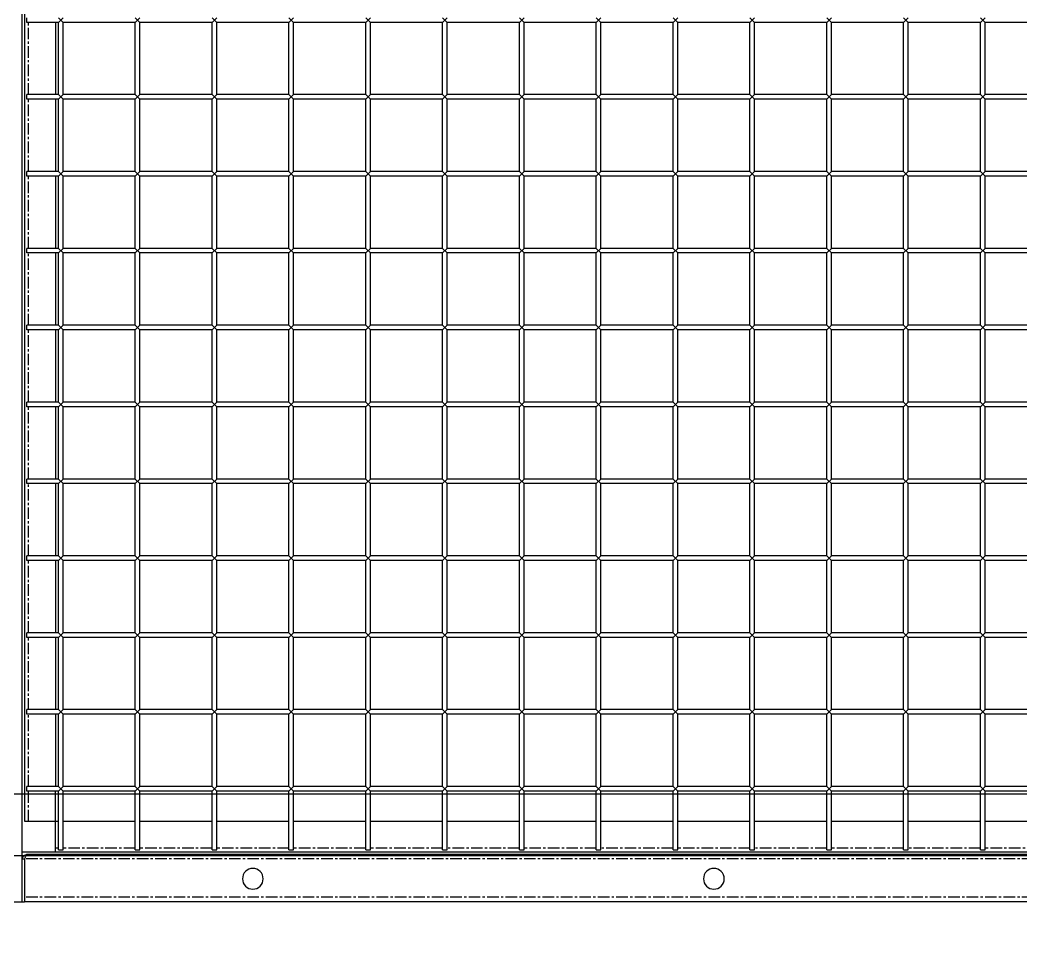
# Model space of a CAD drawing. Header units: millimetres. Extents: x -198529 to 244266, y -64 to 158464.
# Drawn here: x -149176 to -148524, y 108730 to 109334 of the extents above; entities that cross this region are included whole.
import ezdxf

# ---------------------------------------------------------------- set-up
doc = ezdxf.new("R2010")
doc.units = ezdxf.units.MM
doc.linetypes.add('CENTER', pattern=[12, 7.5, -1.5, 1.5, -1.5])
doc.layers.add('0-DCC', color=30, linetype='Continuous')
doc.layers.add('0-DCC-STRUC', color=180, linetype='Continuous')

# ---------------------------------------------------------------- blocks, each defined once
blk = doc.blocks.new('DCC2850x1800(右)')
at = {"color": 0, "linetype": 'Continuous'}
for p, q in [((65616, -74478.48), (65616, -72678.48)), ((65614.5, -72730.88), (65614.5, -74426.08)), ((64942.5, -73906.48), (64989.5, -73906.48)), ((64992.5, -73903.48), (64989.5, -73906.48)), ((64992.5, -73906.48), (64989.5, -73903.48)), ((64989.5, -73953.48), (64989.5, -73906.48)), ((64992.5, -73953.48), (64992.5, -73906.48)), ((64992.5, -73906.48), (65039.5, -73906.48)), ((65042.5, -73903.48), (65039.5, -73906.48)), ((65042.5, -73906.48), (65039.5, -73903.48)), ((65039.5, -73953.48), (65039.5, -73906.48)), ((65042.5, -73953.48), (65042.5, -73906.48)), ((65042.5, -73906.48), (65089.5, -73906.48)), ((65092.5, -73903.48), (65089.5, -73906.48)), ((65092.5, -73906.48), (65089.5, -73903.48)), ((65089.5, -73953.48), (65089.5, -73906.48)), ((65092.5, -73953.48), (65092.5, -73906.48)), ((65092.5, -73906.48), (65139.5, -73906.48)), ((65142.5, -73903.48), (65139.5, -73906.48)), ((65142.5, -73906.48), (65139.5, -73903.48)), ((65139.5, -73953.48), (65139.5, -73906.48)), ((65142.5, -73953.48), (65142.5, -73906.48)), ((65142.5, -73906.48), (65189.5, -73906.48)), ((65192.5, -73903.48), (65189.5, -73906.48)), ((65192.5, -73906.48), (65189.5, -73903.48)), ((65189.5, -73953.48), (65189.5, -73906.48)), ((65192.5, -73953.48), (65192.5, -73906.48)), ((65192.5, -73906.48), (65239.5, -73906.48)), ((65242.5, -73903.48), (65239.5, -73906.48)), ((65242.5, -73906.48), (65239.5, -73903.48)), ((65239.5, -73953.48), (65239.5, -73906.48)), ((65242.5, -73953.48), (65242.5, -73906.48)), ((65242.5, -73906.48), (65289.5, -73906.48)), ((65292.5, -73903.48), (65289.5, -73906.48)), ((65292.5, -73906.48), (65289.5, -73903.48)), ((65289.5, -73953.48), (65289.5, -73906.48)), ((65292.5, -73953.48), (65292.5, -73906.48)), ((65292.5, -73906.48), (65339.5, -73906.48)), ((65342.5, -73903.48), (65339.5, -73906.48)), ((65342.5, -73906.48), (65339.5, -73903.48)), ((65339.5, -73953.48), (65339.5, -73906.48)), ((65342.5, -73953.48), (65342.5, -73906.48)), ((65342.5, -73906.48), (65389.5, -73906.48)), ((65392.5, -73903.48), (65389.5, -73906.48)), ((65392.5, -73906.48), (65389.5, -73903.48)), ((65389.5, -73953.48), (65389.5, -73906.48)), ((65392.5, -73953.48), (65392.5, -73906.48)), ((65392.5, -73906.48), (65439.5, -73906.48)), ((65442.5, -73903.48), (65439.5, -73906.48)), ((65442.5, -73906.48), (65439.5, -73903.48)), ((65439.5, -73953.48), (65439.5, -73906.48)), ((65442.5, -73953.48), (65442.5, -73906.48)), ((65442.5, -73906.48), (65489.5, -73906.48)), ((65492.5, -73903.48), (65489.5, -73906.48)), ((65492.5, -73906.48), (65489.5, -73903.48)), ((65489.5, -73953.48), (65489.5, -73906.48)), ((65492.5, -73953.48), (65492.5, -73906.48)), ((65492.5, -73906.48), (65539.5, -73906.48)), ((65542.5, -73903.48), (65539.5, -73906.48)), ((65542.5, -73906.48), (65539.5, -73903.48)), ((65539.5, -73953.48), (65539.5, -73906.48)), ((65542.5, -73953.48), (65542.5, -73906.48)), ((65542.5, -73906.48), (65589.5, -73906.48)), ((65592.5, -73903.48), (65589.5, -73906.48)), ((65592.5, -73906.48), (65589.5, -73903.48)), ((65589.5, -73953.48), (65589.5, -73906.48)), ((65592.5, -73953.48), (65592.5, -73906.48)), ((65592.5, -73906.48), (65613, -73906.48)), ((65594.5, -73906.48), (65594.5, -73953.48)), ((65613, -73906.48), (65613, -73903.48)), ((64942.5, -73953.48), (64989.5, -73953.48)), ((64992.5, -73953.48), (64989.5, -73956.48)), ((64992.5, -73956.48), (64989.5, -73953.48)), ((64992.5, -73953.48), (65039.5, -73953.48)), ((65042.5, -73953.48), (65039.5, -73956.48)), ((65042.5, -73956.48), (65039.5, -73953.48)), ((65042.5, -73953.48), (65089.5, -73953.48)), ((65092.5, -73953.48), (65089.5, -73956.48)), ((65092.5, -73956.48), (65089.5, -73953.48)), ((65092.5, -73953.48), (65139.5, -73953.48)), ((65142.5, -73953.48), (65139.5, -73956.48)), ((65142.5, -73956.48), (65139.5, -73953.48)), ((65142.5, -73953.48), (65189.5, -73953.48)), ((65192.5, -73953.48), (65189.5, -73956.48)), ((65192.5, -73956.48), (65189.5, -73953.48)), ((65192.5, -73953.48), (65239.5, -73953.48)), ((65242.5, -73953.48), (65239.5, -73956.48)), ((65242.5, -73956.48), (65239.5, -73953.48)), ((65242.5, -73953.48), (65289.5, -73953.48)), ((65292.5, -73953.48), (65289.5, -73956.48)), ((65292.5, -73956.48), (65289.5, -73953.48)), ((65292.5, -73953.48), (65339.5, -73953.48)), ((65342.5, -73953.48), (65339.5, -73956.48)), ((65342.5, -73956.48), (65339.5, -73953.48)), ((65342.5, -73953.48), (65389.5, -73953.48)), ((65392.5, -73953.48), (65389.5, -73956.48)), ((65392.5, -73956.48), (65389.5, -73953.48)), ((65392.5, -73953.48), (65439.5, -73953.48)), ((65442.5, -73953.48), (65439.5, -73956.48)), ((65442.5, -73956.48), (65439.5, -73953.48)), ((65442.5, -73953.48), (65489.5, -73953.48)), ((65492.5, -73953.48), (65489.5, -73956.48)), ((65492.5, -73956.48), (65489.5, -73953.48)), ((65492.5, -73953.48), (65539.5, -73953.48)), ((65542.5, -73953.48), (65539.5, -73956.48)), ((65542.5, -73956.48), (65539.5, -73953.48)), ((65542.5, -73953.48), (65589.5, -73953.48)), ((65592.5, -73953.48), (65589.5, -73956.48)), ((65592.5, -73956.48), (65589.5, -73953.48)), ((65592.5, -73953.48), (65613, -73953.48)), ((65613, -73956.48), (65613, -73953.48)), ((64942.5, -73956.48), (64989.5, -73956.48)), ((64989.5, -74003.48), (64989.5, -73956.48)), ((64992.5, -74003.48), (64992.5, -73956.48)), ((64992.5, -73956.48), (65039.5, -73956.48)), ((65039.5, -74003.48), (65039.5, -73956.48)), ((65042.5, -74003.48), (65042.5, -73956.48)), ((65042.5, -73956.48), (65089.5, -73956.48)), ((65089.5, -74003.48), (65089.5, -73956.48)), ((65092.5, -74003.48), (65092.5, -73956.48)), ((65092.5, -73956.48), (65139.5, -73956.48)), ((65139.5, -74003.48), (65139.5, -73956.48)), ((65142.5, -74003.48), (65142.5, -73956.48)), ((65142.5, -73956.48), (65189.5, -73956.48)), ((65189.5, -74003.48), (65189.5, -73956.48)), ((65192.5, -74003.48), (65192.5, -73956.48)), ((65192.5, -73956.48), (65239.5, -73956.48)), ((65239.5, -74003.48), (65239.5, -73956.48)), ((65242.5, -74003.48), (65242.5, -73956.48)), ((65242.5, -73956.48), (65289.5, -73956.48)), ((65289.5, -74003.48), (65289.5, -73956.48)), ((65292.5, -74003.48), (65292.5, -73956.48)), ((65292.5, -73956.48), (65339.5, -73956.48)), ((65339.5, -74003.48), (65339.5, -73956.48)), ((65342.5, -74003.48), (65342.5, -73956.48)), ((65342.5, -73956.48), (65389.5, -73956.48)), ((65389.5, -74003.48), (65389.5, -73956.48)), ((65392.5, -74003.48), (65392.5, -73956.48)), ((65392.5, -73956.48), (65439.5, -73956.48)), ((65439.5, -74003.48), (65439.5, -73956.48)), ((65442.5, -74003.48), (65442.5, -73956.48)), ((65442.5, -73956.48), (65489.5, -73956.48)), ((65489.5, -74003.48), (65489.5, -73956.48)), ((65492.5, -74003.48), (65492.5, -73956.48)), ((65492.5, -73956.48), (65539.5, -73956.48)), ((65539.5, -74003.48), (65539.5, -73956.48)), ((65542.5, -74003.48), (65542.5, -73956.48)), ((65542.5, -73956.48), (65589.5, -73956.48)), ((65589.5, -74003.48), (65589.5, -73956.48)), ((65592.5, -74003.48), (65592.5, -73956.48)), ((65592.5, -73956.48), (65613, -73956.48)), ((65594.5, -73956.48), (65594.5, -74003.48)), ((64942.5, -74003.48), (64989.5, -74003.48)), ((64992.5, -74003.48), (64989.5, -74006.48)), ((64992.5, -74006.48), (64989.5, -74003.48)), ((64992.5, -74003.48), (65039.5, -74003.48)), ((65042.5, -74003.48), (65039.5, -74006.48)), ((65042.5, -74006.48), (65039.5, -74003.48)), ((65042.5, -74003.48), (65089.5, -74003.48)), ((65092.5, -74003.48), (65089.5, -74006.48)), ((65092.5, -74006.48), (65089.5, -74003.48)), ((65092.5, -74003.48), (65139.5, -74003.48)), ((65142.5, -74003.48), (65139.5, -74006.48)), ((65142.5, -74006.48), (65139.5, -74003.48)), ((65142.5, -74003.48), (65189.5, -74003.48)), ((65192.5, -74003.48), (65189.5, -74006.48)), ((65192.5, -74006.48), (65189.5, -74003.48)), ((65192.5, -74003.48), (65239.5, -74003.48)), ((65242.5, -74003.48), (65239.5, -74006.48)), ((65242.5, -74006.48), (65239.5, -74003.48)), ((65242.5, -74003.48), (65289.5, -74003.48)), ((65292.5, -74003.48), (65289.5, -74006.48)), ((65292.5, -74006.48), (65289.5, -74003.48)), ((65292.5, -74003.48), (65339.5, -74003.48)), ((65342.5, -74003.48), (65339.5, -74006.48)), ((65342.5, -74006.48), (65339.5, -74003.48)), ((65342.5, -74003.48), (65389.5, -74003.48)), ((65392.5, -74003.48), (65389.5, -74006.48)), ((65392.5, -74006.48), (65389.5, -74003.48)), ((65392.5, -74003.48), (65439.5, -74003.48)), ((65442.5, -74003.48), (65439.5, -74006.48)), ((65442.5, -74006.48), (65439.5, -74003.48)), ((65442.5, -74003.48), (65489.5, -74003.48)), ((65492.5, -74003.48), (65489.5, -74006.48)), ((65492.5, -74006.48), (65489.5, -74003.48)), ((65492.5, -74003.48), (65539.5, -74003.48)), ((65542.5, -74003.48), (65539.5, -74006.48)), ((65542.5, -74006.48), (65539.5, -74003.48)), ((65542.5, -74003.48), (65589.5, -74003.48)), ((65592.5, -74003.48), (65589.5, -74006.48)), ((65592.5, -74006.48), (65589.5, -74003.48)), ((65592.5, -74003.48), (65613, -74003.48)), ((65613, -74006.48), (65613, -74003.48)), ((64942.5, -74006.48), (64989.5, -74006.48)), ((64989.5, -74053.48), (64989.5, -74006.48)), ((64992.5, -74053.48), (64992.5, -74006.48)), ((64992.5, -74006.48), (65039.5, -74006.48)), ((65039.5, -74053.48), (65039.5, -74006.48)), ((65042.5, -74053.48), (65042.5, -74006.48)), ((65042.5, -74006.48), (65089.5, -74006.48)), ((65089.5, -74053.48), (65089.5, -74006.48)), ((65092.5, -74053.48), (65092.5, -74006.48)), ((65092.5, -74006.48), (65139.5, -74006.48)), ((65139.5, -74053.48), (65139.5, -74006.48)), ((65142.5, -74053.48), (65142.5, -74006.48)), ((65142.5, -74006.48), (65189.5, -74006.48)), ((65189.5, -74053.48), (65189.5, -74006.48)), ((65192.5, -74053.48), (65192.5, -74006.48)), ((65192.5, -74006.48), (65239.5, -74006.48)), ((65239.5, -74053.48), (65239.5, -74006.48)), ((65242.5, -74053.48), (65242.5, -74006.48)), ((65242.5, -74006.48), (65289.5, -74006.48)), ((65289.5, -74053.48), (65289.5, -74006.48)), ((65292.5, -74053.48), (65292.5, -74006.48)), ((65292.5, -74006.48), (65339.5, -74006.48)), ((65339.5, -74053.48), (65339.5, -74006.48)), ((65342.5, -74053.48), (65342.5, -74006.48)), ((65342.5, -74006.48), (65389.5, -74006.48)), ((65389.5, -74053.48), (65389.5, -74006.48)), ((65392.5, -74053.48), (65392.5, -74006.48)), ((65392.5, -74006.48), (65439.5, -74006.48)), ((65439.5, -74053.48), (65439.5, -74006.48)), ((65442.5, -74053.48), (65442.5, -74006.48)), ((65442.5, -74006.48), (65489.5, -74006.48)), ((65489.5, -74053.48), (65489.5, -74006.48)), ((65492.5, -74053.48), (65492.5, -74006.48)), ((65492.5, -74006.48), (65539.5, -74006.48)), ((65539.5, -74053.48), (65539.5, -74006.48)), ((65542.5, -74053.48), (65542.5, -74006.48)), ((65542.5, -74006.48), (65589.5, -74006.48)), ((65589.5, -74053.48), (65589.5, -74006.48)), ((65592.5, -74053.48), (65592.5, -74006.48)), ((65592.5, -74006.48), (65613, -74006.48)), ((65594.5, -74006.48), (65594.5, -74053.48)), ((64942.5, -74053.48), (64989.5, -74053.48)), ((64942.5, -74056.48), (64989.5, -74056.48)), ((64992.5, -74053.48), (64989.5, -74056.48)), ((64992.5, -74056.48), (64989.5, -74053.48)), ((64989.5, -74103.48), (64989.5, -74056.48)), ((64992.5, -74053.48), (65039.5, -74053.48)), ((64992.5, -74103.48), (64992.5, -74056.48)), ((64992.5, -74056.48), (65039.5, -74056.48)), ((65042.5, -74053.48), (65039.5, -74056.48)), ((65042.5, -74056.48), (65039.5, -74053.48)), ((65039.5, -74103.48), (65039.5, -74056.48)), ((65042.5, -74053.48), (65089.5, -74053.48)), ((65042.5, -74103.48), (65042.5, -74056.48)), ((65042.5, -74056.48), (65089.5, -74056.48)), ((65092.5, -74053.48), (65089.5, -74056.48)), ((65092.5, -74056.48), (65089.5, -74053.48)), ((65089.5, -74103.48), (65089.5, -74056.48)), ((65092.5, -74053.48), (65139.5, -74053.48)), ((65092.5, -74103.48), (65092.5, -74056.48)), ((65092.5, -74056.48), (65139.5, -74056.48)), ((65142.5, -74053.48), (65139.5, -74056.48)), ((65142.5, -74056.48), (65139.5, -74053.48)), ((65139.5, -74103.48), (65139.5, -74056.48)), ((65142.5, -74053.48), (65189.5, -74053.48)), ((65142.5, -74103.48), (65142.5, -74056.48)), ((65142.5, -74056.48), (65189.5, -74056.48)), ((65192.5, -74053.48), (65189.5, -74056.48)), ((65192.5, -74056.48), (65189.5, -74053.48)), ((65189.5, -74103.48), (65189.5, -74056.48)), ((65192.5, -74053.48), (65239.5, -74053.48)), ((65192.5, -74103.48), (65192.5, -74056.48)), ((65192.5, -74056.48), (65239.5, -74056.48)), ((65242.5, -74053.48), (65239.5, -74056.48)), ((65242.5, -74056.48), (65239.5, -74053.48)), ((65239.5, -74103.48), (65239.5, -74056.48)), ((65242.5, -74053.48), (65289.5, -74053.48)), ((65242.5, -74103.48), (65242.5, -74056.48)), ((65242.5, -74056.48), (65289.5, -74056.48)), ((65292.5, -74053.48), (65289.5, -74056.48)), ((65292.5, -74056.48), (65289.5, -74053.48)), ((65289.5, -74103.48), (65289.5, -74056.48)), ((65292.5, -74053.48), (65339.5, -74053.48)), ((65292.5, -74103.48), (65292.5, -74056.48)), ((65292.5, -74056.48), (65339.5, -74056.48)), ((65342.5, -74053.48), (65339.5, -74056.48)), ((65342.5, -74056.48), (65339.5, -74053.48)), ((65339.5, -74103.48), (65339.5, -74056.48)), ((65342.5, -74053.48), (65389.5, -74053.48)), ((65342.5, -74103.48), (65342.5, -74056.48)), ((65342.5, -74056.48), (65389.5, -74056.48)), ((65392.5, -74053.48), (65389.5, -74056.48)), ((65392.5, -74056.48), (65389.5, -74053.48)), ((65389.5, -74103.48), (65389.5, -74056.48)), ((65392.5, -74053.48), (65439.5, -74053.48)), ((65392.5, -74103.48), (65392.5, -74056.48)), ((65392.5, -74056.48), (65439.5, -74056.48)), ((65442.5, -74053.48), (65439.5, -74056.48)), ((65442.5, -74056.48), (65439.5, -74053.48)), ((65439.5, -74103.48), (65439.5, -74056.48)), ((65442.5, -74053.48), (65489.5, -74053.48)), ((65442.5, -74103.48), (65442.5, -74056.48)), ((65442.5, -74056.48), (65489.5, -74056.48)), ((65492.5, -74053.48), (65489.5, -74056.48)), ((65492.5, -74056.48), (65489.5, -74053.48)), ((65489.5, -74103.48), (65489.5, -74056.48)), ((65492.5, -74053.48), (65539.5, -74053.48)), ((65492.5, -74103.48), (65492.5, -74056.48)), ((65492.5, -74056.48), (65539.5, -74056.48)), ((65542.5, -74053.48), (65539.5, -74056.48)), ((65542.5, -74056.48), (65539.5, -74053.48)), ((65539.5, -74103.48), (65539.5, -74056.48)), ((65542.5, -74053.48), (65589.5, -74053.48)), ((65542.5, -74103.48), (65542.5, -74056.48)), ((65542.5, -74056.48), (65589.5, -74056.48)), ((65592.5, -74053.48), (65589.5, -74056.48)), ((65592.5, -74056.48), (65589.5, -74053.48)), ((65589.5, -74103.48), (65589.5, -74056.48)), ((65592.5, -74053.48), (65613, -74053.48)), ((65592.5, -74103.48), (65592.5, -74056.48)), ((65592.5, -74056.48), (65613, -74056.48)), ((65594.5, -74056.48), (65594.5, -74103.48)), ((65613, -74056.48), (65613, -74053.48)), ((64942.5, -74103.48), (64989.5, -74103.48)), ((64992.5, -74103.48), (64989.5, -74106.48)), ((64992.5, -74106.48), (64989.5, -74103.48)), ((64992.5, -74103.48), (65039.5, -74103.48)), ((65042.5, -74103.48), (65039.5, -74106.48)), ((65042.5, -74106.48), (65039.5, -74103.48)), ((65042.5, -74103.48), (65089.5, -74103.48)), ((65092.5, -74103.48), (65089.5, -74106.48)), ((65092.5, -74106.48), (65089.5, -74103.48)), ((65092.5, -74103.48), (65139.5, -74103.48)), ((65142.5, -74103.48), (65139.5, -74106.48)), ((65142.5, -74106.48), (65139.5, -74103.48)), ((65142.5, -74103.48), (65189.5, -74103.48)), ((65192.5, -74103.48), (65189.5, -74106.48)), ((65192.5, -74106.48), (65189.5, -74103.48)), ((65192.5, -74103.48), (65239.5, -74103.48)), ((65242.5, -74103.48), (65239.5, -74106.48)), ((65242.5, -74106.48), (65239.5, -74103.48)), ((65242.5, -74103.48), (65289.5, -74103.48)), ((65292.5, -74103.48), (65289.5, -74106.48)), ((65292.5, -74106.48), (65289.5, -74103.48)), ((65292.5, -74103.48), (65339.5, -74103.48)), ((65342.5, -74103.48), (65339.5, -74106.48)), ((65342.5, -74106.48), (65339.5, -74103.48)), ((65342.5, -74103.48), (65389.5, -74103.48)), ((65392.5, -74103.48), (65389.5, -74106.48)), ((65392.5, -74106.48), (65389.5, -74103.48)), ((65392.5, -74103.48), (65439.5, -74103.48)), ((65442.5, -74103.48), (65439.5, -74106.48)), ((65442.5, -74106.48), (65439.5, -74103.48)), ((65442.5, -74103.48), (65489.5, -74103.48)), ((65492.5, -74103.48), (65489.5, -74106.48)), ((65492.5, -74106.48), (65489.5, -74103.48)), ((65492.5, -74103.48), (65539.5, -74103.48)), ((65542.5, -74103.48), (65539.5, -74106.48)), ((65542.5, -74106.48), (65539.5, -74103.48)), ((65542.5, -74103.48), (65589.5, -74103.48)), ((65592.5, -74103.48), (65589.5, -74106.48)), ((65592.5, -74106.48), (65589.5, -74103.48)), ((65592.5, -74103.48), (65613, -74103.48)), ((65613, -74106.48), (65613, -74103.48)), ((64942.5, -74106.48), (64989.5, -74106.48)), ((64989.5, -74153.48), (64989.5, -74106.48)), ((64992.5, -74153.48), (64992.5, -74106.48)), ((64992.5, -74106.48), (65039.5, -74106.48)), ((65039.5, -74153.48), (65039.5, -74106.48)), ((65042.5, -74153.48), (65042.5, -74106.48)), ((65042.5, -74106.48), (65089.5, -74106.48)), ((65089.5, -74153.48), (65089.5, -74106.48)), ((65092.5, -74153.48), (65092.5, -74106.48)), ((65092.5, -74106.48), (65139.5, -74106.48)), ((65139.5, -74153.48), (65139.5, -74106.48)), ((65142.5, -74153.48), (65142.5, -74106.48)), ((65142.5, -74106.48), (65189.5, -74106.48)), ((65189.5, -74153.48), (65189.5, -74106.48)), ((65192.5, -74153.48), (65192.5, -74106.48)), ((65192.5, -74106.48), (65239.5, -74106.48)), ((65239.5, -74153.48), (65239.5, -74106.48)), ((65242.5, -74153.48), (65242.5, -74106.48)), ((65242.5, -74106.48), (65289.5, -74106.48)), ((65289.5, -74153.48), (65289.5, -74106.48)), ((65292.5, -74153.48), (65292.5, -74106.48)), ((65292.5, -74106.48), (65339.5, -74106.48)), ((65339.5, -74153.48), (65339.5, -74106.48)), ((65342.5, -74153.48), (65342.5, -74106.48)), ((65342.5, -74106.48), (65389.5, -74106.48)), ((65389.5, -74153.48), (65389.5, -74106.48)), ((65392.5, -74153.48), (65392.5, -74106.48)), ((65392.5, -74106.48), (65439.5, -74106.48)), ((65439.5, -74153.48), (65439.5, -74106.48)), ((65442.5, -74153.48), (65442.5, -74106.48)), ((65442.5, -74106.48), (65489.5, -74106.48)), ((65489.5, -74153.48), (65489.5, -74106.48)), ((65492.5, -74153.48), (65492.5, -74106.48)), ((65492.5, -74106.48), (65539.5, -74106.48)), ((65539.5, -74153.48), (65539.5, -74106.48)), ((65542.5, -74153.48), (65542.5, -74106.48)), ((65542.5, -74106.48), (65589.5, -74106.48)), ((65589.5, -74153.48), (65589.5, -74106.48)), ((65592.5, -74153.48), (65592.5, -74106.48)), ((65592.5, -74106.48), (65613, -74106.48)), ((65594.5, -74106.48), (65594.5, -74153.48)), ((64942.5, -74153.48), (64989.5, -74153.48)), ((64992.5, -74153.48), (64989.5, -74156.48)), ((64992.5, -74156.48), (64989.5, -74153.48)), ((64992.5, -74153.48), (65039.5, -74153.48)), ((65042.5, -74153.48), (65039.5, -74156.48)), ((65042.5, -74156.48), (65039.5, -74153.48)), ((65042.5, -74153.48), (65089.5, -74153.48)), ((65092.5, -74153.48), (65089.5, -74156.48)), ((65092.5, -74156.48), (65089.5, -74153.48)), ((65092.5, -74153.48), (65139.5, -74153.48)), ((65142.5, -74153.48), (65139.5, -74156.48)), ((65142.5, -74156.48), (65139.5, -74153.48)), ((65142.5, -74153.48), (65189.5, -74153.48)), ((65192.5, -74153.48), (65189.5, -74156.48)), ((65192.5, -74156.48), (65189.5, -74153.48)), ((65192.5, -74153.48), (65239.5, -74153.48)), ((65242.5, -74153.48), (65239.5, -74156.48)), ((65242.5, -74156.48), (65239.5, -74153.48)), ((65242.5, -74153.48), (65289.5, -74153.48)), ((65292.5, -74153.48), (65289.5, -74156.48)), ((65292.5, -74156.48), (65289.5, -74153.48)), ((65292.5, -74153.48), (65339.5, -74153.48)), ((65342.5, -74153.48), (65339.5, -74156.48)), ((65342.5, -74156.48), (65339.5, -74153.48)), ((65342.5, -74153.48), (65389.5, -74153.48)), ((65392.5, -74153.48), (65389.5, -74156.48)), ((65392.5, -74156.48), (65389.5, -74153.48)), ((65392.5, -74153.48), (65439.5, -74153.48)), ((65442.5, -74153.48), (65439.5, -74156.48)), ((65442.5, -74156.48), (65439.5, -74153.48)), ((65442.5, -74153.48), (65489.5, -74153.48)), ((65492.5, -74153.48), (65489.5, -74156.48)), ((65492.5, -74156.48), (65489.5, -74153.48)), ((65492.5, -74153.48), (65539.5, -74153.48)), ((65542.5, -74153.48), (65539.5, -74156.48)), ((65542.5, -74156.48), (65539.5, -74153.48)), ((65542.5, -74153.48), (65589.5, -74153.48)), ((65592.5, -74153.48), (65589.5, -74156.48)), ((65592.5, -74156.48), (65589.5, -74153.48)), ((65592.5, -74153.48), (65613, -74153.48)), ((65613, -74156.48), (65613, -74153.48)), ((64942.5, -74156.48), (64989.5, -74156.48)), ((64989.5, -74203.48), (64989.5, -74156.48)), ((64992.5, -74203.48), (64992.5, -74156.48)), ((64992.5, -74156.48), (65039.5, -74156.48)), ((65039.5, -74203.48), (65039.5, -74156.48)), ((65042.5, -74203.48), (65042.5, -74156.48)), ((65042.5, -74156.48), (65089.5, -74156.48)), ((65089.5, -74203.48), (65089.5, -74156.48)), ((65092.5, -74203.48), (65092.5, -74156.48)), ((65092.5, -74156.48), (65139.5, -74156.48)), ((65139.5, -74203.48), (65139.5, -74156.48)), ((65142.5, -74203.48), (65142.5, -74156.48)), ((65142.5, -74156.48), (65189.5, -74156.48)), ((65189.5, -74203.48), (65189.5, -74156.48)), ((65192.5, -74203.48), (65192.5, -74156.48)), ((65192.5, -74156.48), (65239.5, -74156.48)), ((65239.5, -74203.48), (65239.5, -74156.48)), ((65242.5, -74203.48), (65242.5, -74156.48)), ((65242.5, -74156.48), (65289.5, -74156.48)), ((65289.5, -74203.48), (65289.5, -74156.48)), ((65292.5, -74203.48), (65292.5, -74156.48)), ((65292.5, -74156.48), (65339.5, -74156.48)), ((65339.5, -74203.48), (65339.5, -74156.48)), ((65342.5, -74203.48), (65342.5, -74156.48)), ((65342.5, -74156.48), (65389.5, -74156.48)), ((65389.5, -74203.48), (65389.5, -74156.48)), ((65392.5, -74203.48), (65392.5, -74156.48)), ((65392.5, -74156.48), (65439.5, -74156.48)), ((65439.5, -74203.48), (65439.5, -74156.48)), ((65442.5, -74203.48), (65442.5, -74156.48)), ((65442.5, -74156.48), (65489.5, -74156.48)), ((65489.5, -74203.48), (65489.5, -74156.48)), ((65492.5, -74203.48), (65492.5, -74156.48)), ((65492.5, -74156.48), (65539.5, -74156.48)), ((65539.5, -74203.48), (65539.5, -74156.48)), ((65542.5, -74203.48), (65542.5, -74156.48)), ((65542.5, -74156.48), (65589.5, -74156.48)), ((65589.5, -74203.48), (65589.5, -74156.48)), ((65592.5, -74203.48), (65592.5, -74156.48)), ((65592.5, -74156.48), (65613, -74156.48)), ((65594.5, -74156.48), (65594.5, -74203.48)), ((64942.5, -74203.48), (64989.5, -74203.48)), ((64942.5, -74206.48), (64989.5, -74206.48)), ((64992.5, -74203.48), (64989.5, -74206.48)), ((64992.5, -74206.48), (64989.5, -74203.48)), ((64989.5, -74253.48), (64989.5, -74206.48)), ((64992.5, -74203.48), (65039.5, -74203.48)), ((64992.5, -74253.48), (64992.5, -74206.48)), ((64992.5, -74206.48), (65039.5, -74206.48)), ((65042.5, -74203.48), (65039.5, -74206.48)), ((65042.5, -74206.48), (65039.5, -74203.48)), ((65039.5, -74253.48), (65039.5, -74206.48)), ((65042.5, -74203.48), (65089.5, -74203.48)), ((65042.5, -74253.48), (65042.5, -74206.48)), ((65042.5, -74206.48), (65089.5, -74206.48)), ((65092.5, -74203.48), (65089.5, -74206.48)), ((65092.5, -74206.48), (65089.5, -74203.48)), ((65089.5, -74253.48), (65089.5, -74206.48)), ((65092.5, -74203.48), (65139.5, -74203.48)), ((65092.5, -74253.48), (65092.5, -74206.48)), ((65092.5, -74206.48), (65139.5, -74206.48)), ((65142.5, -74203.48), (65139.5, -74206.48)), ((65142.5, -74206.48), (65139.5, -74203.48)), ((65139.5, -74253.48), (65139.5, -74206.48)), ((65142.5, -74203.48), (65189.5, -74203.48)), ((65142.5, -74253.48), (65142.5, -74206.48)), ((65142.5, -74206.48), (65189.5, -74206.48)), ((65192.5, -74203.48), (65189.5, -74206.48)), ((65192.5, -74206.48), (65189.5, -74203.48)), ((65189.5, -74253.48), (65189.5, -74206.48)), ((65192.5, -74203.48), (65239.5, -74203.48)), ((65192.5, -74253.48), (65192.5, -74206.48)), ((65192.5, -74206.48), (65239.5, -74206.48)), ((65242.5, -74203.48), (65239.5, -74206.48)), ((65242.5, -74206.48), (65239.5, -74203.48)), ((65239.5, -74253.48), (65239.5, -74206.48)), ((65242.5, -74203.48), (65289.5, -74203.48)), ((65242.5, -74253.48), (65242.5, -74206.48)), ((65242.5, -74206.48), (65289.5, -74206.48)), ((65292.5, -74203.48), (65289.5, -74206.48)), ((65292.5, -74206.48), (65289.5, -74203.48)), ((65289.5, -74253.48), (65289.5, -74206.48)), ((65292.5, -74203.48), (65339.5, -74203.48)), ((65292.5, -74253.48), (65292.5, -74206.48)), ((65292.5, -74206.48), (65339.5, -74206.48)), ((65342.5, -74203.48), (65339.5, -74206.48)), ((65342.5, -74206.48), (65339.5, -74203.48)), ((65339.5, -74253.48), (65339.5, -74206.48)), ((65342.5, -74203.48), (65389.5, -74203.48)), ((65342.5, -74253.48), (65342.5, -74206.48)), ((65342.5, -74206.48), (65389.5, -74206.48)), ((65392.5, -74203.48), (65389.5, -74206.48)), ((65392.5, -74206.48), (65389.5, -74203.48)), ((65389.5, -74253.48), (65389.5, -74206.48)), ((65392.5, -74203.48), (65439.5, -74203.48)), ((65392.5, -74253.48), (65392.5, -74206.48)), ((65392.5, -74206.48), (65439.5, -74206.48)), ((65442.5, -74203.48), (65439.5, -74206.48)), ((65442.5, -74206.48), (65439.5, -74203.48)), ((65439.5, -74253.48), (65439.5, -74206.48)), ((65442.5, -74203.48), (65489.5, -74203.48)), ((65442.5, -74253.48), (65442.5, -74206.48)), ((65442.5, -74206.48), (65489.5, -74206.48)), ((65492.5, -74203.48), (65489.5, -74206.48)), ((65492.5, -74206.48), (65489.5, -74203.48)), ((65489.5, -74253.48), (65489.5, -74206.48)), ((65492.5, -74203.48), (65539.5, -74203.48)), ((65492.5, -74253.48), (65492.5, -74206.48)), ((65492.5, -74206.48), (65539.5, -74206.48)), ((65542.5, -74203.48), (65539.5, -74206.48)), ((65542.5, -74206.48), (65539.5, -74203.48)), ((65539.5, -74253.48), (65539.5, -74206.48)), ((65542.5, -74203.48), (65589.5, -74203.48)), ((65542.5, -74253.48), (65542.5, -74206.48)), ((65542.5, -74206.48), (65589.5, -74206.48)), ((65592.5, -74203.48), (65589.5, -74206.48)), ((65592.5, -74206.48), (65589.5, -74203.48)), ((65589.5, -74253.48), (65589.5, -74206.48)), ((65592.5, -74203.48), (65613, -74203.48)), ((65592.5, -74253.48), (65592.5, -74206.48)), ((65592.5, -74206.48), (65613, -74206.48)), ((65594.5, -74206.48), (65594.5, -74253.48)), ((65613, -74206.48), (65613, -74203.48)), ((64942.5, -74253.48), (64989.5, -74253.48)), ((64992.5, -74253.48), (64989.5, -74256.48)), ((64992.5, -74256.48), (64989.5, -74253.48)), ((64992.5, -74253.48), (65039.5, -74253.48)), ((65042.5, -74253.48), (65039.5, -74256.48)), ((65042.5, -74256.48), (65039.5, -74253.48)), ((65042.5, -74253.48), (65089.5, -74253.48)), ((65092.5, -74253.48), (65089.5, -74256.48)), ((65092.5, -74256.48), (65089.5, -74253.48)), ((65092.5, -74253.48), (65139.5, -74253.48)), ((65142.5, -74253.48), (65139.5, -74256.48)), ((65142.5, -74256.48), (65139.5, -74253.48)), ((65142.5, -74253.48), (65189.5, -74253.48)), ((65192.5, -74253.48), (65189.5, -74256.48)), ((65192.5, -74256.48), (65189.5, -74253.48)), ((65192.5, -74253.48), (65239.5, -74253.48)), ((65242.5, -74253.48), (65239.5, -74256.48)), ((65242.5, -74256.48), (65239.5, -74253.48)), ((65242.5, -74253.48), (65289.5, -74253.48)), ((65292.5, -74253.48), (65289.5, -74256.48)), ((65292.5, -74256.48), (65289.5, -74253.48)), ((65292.5, -74253.48), (65339.5, -74253.48)), ((65342.5, -74253.48), (65339.5, -74256.48)), ((65342.5, -74256.48), (65339.5, -74253.48)), ((65342.5, -74253.48), (65389.5, -74253.48)), ((65392.5, -74253.48), (65389.5, -74256.48)), ((65392.5, -74256.48), (65389.5, -74253.48)), ((65392.5, -74253.48), (65439.5, -74253.48)), ((65442.5, -74253.48), (65439.5, -74256.48)), ((65442.5, -74256.48), (65439.5, -74253.48)), ((65442.5, -74253.48), (65489.5, -74253.48)), ((65492.5, -74253.48), (65489.5, -74256.48)), ((65492.5, -74256.48), (65489.5, -74253.48)), ((65492.5, -74253.48), (65539.5, -74253.48)), ((65542.5, -74253.48), (65539.5, -74256.48)), ((65542.5, -74256.48), (65539.5, -74253.48)), ((65542.5, -74253.48), (65589.5, -74253.48)), ((65592.5, -74253.48), (65589.5, -74256.48)), ((65592.5, -74256.48), (65589.5, -74253.48)), ((65592.5, -74253.48), (65613, -74253.48)), ((65613, -74256.48), (65613, -74253.48)), ((64942.5, -74256.48), (64989.5, -74256.48)), ((64989.5, -74303.48), (64989.5, -74256.48)), ((64992.5, -74303.48), (64992.5, -74256.48)), ((64992.5, -74256.48), (65039.5, -74256.48)), ((65039.5, -74303.48), (65039.5, -74256.48)), ((65042.5, -74303.48), (65042.5, -74256.48)), ((65042.5, -74256.48), (65089.5, -74256.48)), ((65089.5, -74303.48), (65089.5, -74256.48)), ((65092.5, -74303.48), (65092.5, -74256.48)), ((65092.5, -74256.48), (65139.5, -74256.48)), ((65139.5, -74303.48), (65139.5, -74256.48)), ((65142.5, -74303.48), (65142.5, -74256.48)), ((65142.5, -74256.48), (65189.5, -74256.48)), ((65189.5, -74303.48), (65189.5, -74256.48)), ((65192.5, -74303.48), (65192.5, -74256.48)), ((65192.5, -74256.48), (65239.5, -74256.48)), ((65239.5, -74303.48), (65239.5, -74256.48)), ((65242.5, -74303.48), (65242.5, -74256.48)), ((65242.5, -74256.48), (65289.5, -74256.48)), ((65289.5, -74303.48), (65289.5, -74256.48)), ((65292.5, -74303.48), (65292.5, -74256.48)), ((65292.5, -74256.48), (65339.5, -74256.48)), ((65339.5, -74303.48), (65339.5, -74256.48)), ((65342.5, -74303.48), (65342.5, -74256.48)), ((65342.5, -74256.48), (65389.5, -74256.48)), ((65389.5, -74303.48), (65389.5, -74256.48)), ((65392.5, -74303.48), (65392.5, -74256.48)), ((65392.5, -74256.48), (65439.5, -74256.48)), ((65439.5, -74303.48), (65439.5, -74256.48)), ((65442.5, -74303.48), (65442.5, -74256.48)), ((65442.5, -74256.48), (65489.5, -74256.48)), ((65489.5, -74303.48), (65489.5, -74256.48)), ((65492.5, -74303.48), (65492.5, -74256.48)), ((65492.5, -74256.48), (65539.5, -74256.48)), ((65539.5, -74303.48), (65539.5, -74256.48)), ((65542.5, -74303.48), (65542.5, -74256.48)), ((65542.5, -74256.48), (65589.5, -74256.48)), ((65589.5, -74303.48), (65589.5, -74256.48)), ((65592.5, -74303.48), (65592.5, -74256.48)), ((65592.5, -74256.48), (65613, -74256.48)), ((65594.5, -74256.48), (65594.5, -74303.48)), ((64942.5, -74303.48), (64989.5, -74303.48)), ((64992.5, -74303.48), (64989.5, -74306.48)), ((64992.5, -74306.48), (64989.5, -74303.48)), ((64992.5, -74303.48), (65039.5, -74303.48)), ((65042.5, -74303.48), (65039.5, -74306.48)), ((65042.5, -74306.48), (65039.5, -74303.48)), ((65042.5, -74303.48), (65089.5, -74303.48)), ((65092.5, -74303.48), (65089.5, -74306.48)), ((65092.5, -74306.48), (65089.5, -74303.48)), ((65092.5, -74303.48), (65139.5, -74303.48)), ((65142.5, -74303.48), (65139.5, -74306.48)), ((65142.5, -74306.48), (65139.5, -74303.48)), ((65142.5, -74303.48), (65189.5, -74303.48)), ((65192.5, -74303.48), (65189.5, -74306.48)), ((65192.5, -74306.48), (65189.5, -74303.48)), ((65192.5, -74303.48), (65239.5, -74303.48)), ((65242.5, -74303.48), (65239.5, -74306.48)), ((65242.5, -74306.48), (65239.5, -74303.48)), ((65242.5, -74303.48), (65289.5, -74303.48)), ((65292.5, -74303.48), (65289.5, -74306.48)), ((65292.5, -74306.48), (65289.5, -74303.48)), ((65292.5, -74303.48), (65339.5, -74303.48)), ((65342.5, -74303.48), (65339.5, -74306.48)), ((65342.5, -74306.48), (65339.5, -74303.48)), ((65342.5, -74303.48), (65389.5, -74303.48)), ((65392.5, -74303.48), (65389.5, -74306.48)), ((65392.5, -74306.48), (65389.5, -74303.48)), ((65392.5, -74303.48), (65439.5, -74303.48)), ((65442.5, -74303.48), (65439.5, -74306.48)), ((65442.5, -74306.48), (65439.5, -74303.48)), ((65442.5, -74303.48), (65489.5, -74303.48)), ((65492.5, -74303.48), (65489.5, -74306.48)), ((65492.5, -74306.48), (65489.5, -74303.48)), ((65492.5, -74303.48), (65539.5, -74303.48)), ((65542.5, -74303.48), (65539.5, -74306.48)), ((65542.5, -74306.48), (65539.5, -74303.48)), ((65542.5, -74303.48), (65589.5, -74303.48)), ((65592.5, -74303.48), (65589.5, -74306.48)), ((65592.5, -74306.48), (65589.5, -74303.48)), ((65592.5, -74303.48), (65613, -74303.48)), ((65613, -74306.48), (65613, -74303.48)), ((64942.5, -74306.48), (64989.5, -74306.48)), ((64989.5, -74353.48), (64989.5, -74306.48)), ((64992.5, -74353.48), (64992.5, -74306.48)), ((64992.5, -74306.48), (65039.5, -74306.48)), ((65039.5, -74353.48), (65039.5, -74306.48)), ((65042.5, -74353.48), (65042.5, -74306.48)), ((65042.5, -74306.48), (65089.5, -74306.48)), ((65089.5, -74353.48), (65089.5, -74306.48)), ((65092.5, -74353.48), (65092.5, -74306.48)), ((65092.5, -74306.48), (65139.5, -74306.48)), ((65139.5, -74353.48), (65139.5, -74306.48)), ((65142.5, -74353.48), (65142.5, -74306.48)), ((65142.5, -74306.48), (65189.5, -74306.48)), ((65189.5, -74353.48), (65189.5, -74306.48)), ((65192.5, -74353.48), (65192.5, -74306.48)), ((65192.5, -74306.48), (65239.5, -74306.48)), ((65239.5, -74353.48), (65239.5, -74306.48)), ((65242.5, -74353.48), (65242.5, -74306.48)), ((65242.5, -74306.48), (65289.5, -74306.48)), ((65289.5, -74353.48), (65289.5, -74306.48)), ((65292.5, -74353.48), (65292.5, -74306.48)), ((65292.5, -74306.48), (65339.5, -74306.48)), ((65339.5, -74353.48), (65339.5, -74306.48)), ((65342.5, -74353.48), (65342.5, -74306.48)), ((65342.5, -74306.48), (65389.5, -74306.48)), ((65389.5, -74353.48), (65389.5, -74306.48)), ((65392.5, -74353.48), (65392.5, -74306.48)), ((65392.5, -74306.48), (65439.5, -74306.48)), ((65439.5, -74353.48), (65439.5, -74306.48)), ((65442.5, -74353.48), (65442.5, -74306.48)), ((65442.5, -74306.48), (65489.5, -74306.48)), ((65489.5, -74353.48), (65489.5, -74306.48)), ((65492.5, -74353.48), (65492.5, -74306.48)), ((65492.5, -74306.48), (65539.5, -74306.48)), ((65539.5, -74353.48), (65539.5, -74306.48)), ((65542.5, -74353.48), (65542.5, -74306.48)), ((65542.5, -74306.48), (65589.5, -74306.48)), ((65589.5, -74353.48), (65589.5, -74306.48)), ((65592.5, -74353.48), (65592.5, -74306.48)), ((65592.5, -74306.48), (65613, -74306.48)), ((65594.5, -74306.48), (65594.5, -74353.48)), ((64942.5, -74353.48), (64989.5, -74353.48)), ((64942.5, -74356.48), (64989.5, -74356.48)), ((64992.5, -74353.48), (64989.5, -74356.48)), ((64992.5, -74356.48), (64989.5, -74353.48)), ((64989.5, -74403.48), (64989.5, -74356.48)), ((64992.5, -74353.48), (65039.5, -74353.48)), ((64992.5, -74403.48), (64992.5, -74356.48)), ((64992.5, -74356.48), (65039.5, -74356.48)), ((65042.5, -74353.48), (65039.5, -74356.48)), ((65042.5, -74356.48), (65039.5, -74353.48)), ((65039.5, -74403.48), (65039.5, -74356.48)), ((65042.5, -74353.48), (65089.5, -74353.48)), ((65042.5, -74403.48), (65042.5, -74356.48)), ((65042.5, -74356.48), (65089.5, -74356.48)), ((65092.5, -74353.48), (65089.5, -74356.48)), ((65092.5, -74356.48), (65089.5, -74353.48)), ((65089.5, -74403.48), (65089.5, -74356.48)), ((65092.5, -74353.48), (65139.5, -74353.48)), ((65092.5, -74403.48), (65092.5, -74356.48)), ((65092.5, -74356.48), (65139.5, -74356.48)), ((65142.5, -74353.48), (65139.5, -74356.48)), ((65142.5, -74356.48), (65139.5, -74353.48)), ((65139.5, -74403.48), (65139.5, -74356.48)), ((65142.5, -74353.48), (65189.5, -74353.48)), ((65142.5, -74403.48), (65142.5, -74356.48)), ((65142.5, -74356.48), (65189.5, -74356.48)), ((65192.5, -74353.48), (65189.5, -74356.48)), ((65192.5, -74356.48), (65189.5, -74353.48)), ((65189.5, -74403.48), (65189.5, -74356.48)), ((65192.5, -74353.48), (65239.5, -74353.48)), ((65192.5, -74403.48), (65192.5, -74356.48)), ((65192.5, -74356.48), (65239.5, -74356.48)), ((65242.5, -74353.48), (65239.5, -74356.48)), ((65242.5, -74356.48), (65239.5, -74353.48)), ((65239.5, -74403.48), (65239.5, -74356.48)), ((65242.5, -74353.48), (65289.5, -74353.48)), ((65242.5, -74403.48), (65242.5, -74356.48)), ((65242.5, -74356.48), (65289.5, -74356.48)), ((65292.5, -74353.48), (65289.5, -74356.48)), ((65292.5, -74356.48), (65289.5, -74353.48)), ((65289.5, -74403.48), (65289.5, -74356.48)), ((65292.5, -74353.48), (65339.5, -74353.48)), ((65292.5, -74403.48), (65292.5, -74356.48)), ((65292.5, -74356.48), (65339.5, -74356.48)), ((65342.5, -74353.48), (65339.5, -74356.48)), ((65342.5, -74356.48), (65339.5, -74353.48)), ((65339.5, -74403.48), (65339.5, -74356.48)), ((65342.5, -74353.48), (65389.5, -74353.48)), ((65342.5, -74403.48), (65342.5, -74356.48)), ((65342.5, -74356.48), (65389.5, -74356.48)), ((65392.5, -74353.48), (65389.5, -74356.48)), ((65392.5, -74356.48), (65389.5, -74353.48)), ((65389.5, -74403.48), (65389.5, -74356.48)), ((65392.5, -74353.48), (65439.5, -74353.48)), ((65392.5, -74403.48), (65392.5, -74356.48)), ((65392.5, -74356.48), (65439.5, -74356.48)), ((65442.5, -74353.48), (65439.5, -74356.48)), ((65442.5, -74356.48), (65439.5, -74353.48)), ((65439.5, -74403.48), (65439.5, -74356.48)), ((65442.5, -74353.48), (65489.5, -74353.48)), ((65442.5, -74403.48), (65442.5, -74356.48)), ((65442.5, -74356.48), (65489.5, -74356.48)), ((65492.5, -74353.48), (65489.5, -74356.48)), ((65492.5, -74356.48), (65489.5, -74353.48)), ((65489.5, -74403.48), (65489.5, -74356.48)), ((65492.5, -74353.48), (65539.5, -74353.48)), ((65492.5, -74403.48), (65492.5, -74356.48)), ((65492.5, -74356.48), (65539.5, -74356.48)), ((65542.5, -74353.48), (65539.5, -74356.48)), ((65542.5, -74356.48), (65539.5, -74353.48)), ((65539.5, -74403.48), (65539.5, -74356.48)), ((65542.5, -74353.48), (65589.5, -74353.48)), ((65542.5, -74403.48), (65542.5, -74356.48)), ((65542.5, -74356.48), (65589.5, -74356.48)), ((65592.5, -74353.48), (65589.5, -74356.48)), ((65592.5, -74356.48), (65589.5, -74353.48)), ((65589.5, -74403.48), (65589.5, -74356.48)), ((65592.5, -74353.48), (65613, -74353.48)), ((65592.5, -74403.48), (65592.5, -74356.48)), ((65592.5, -74356.48), (65613, -74356.48)), ((65594.5, -74356.48), (65594.5, -74403.48)), ((65613, -74356.48), (65613, -74353.48)), ((64942.5, -74403.48), (64989.5, -74403.48)), ((64942.5, -74406.48), (64989.5, -74406.48)), ((64992.5, -74403.48), (64989.5, -74406.48)), ((64992.5, -74406.48), (64989.5, -74403.48)), ((64989.5, -74444.58), (64989.5, -74406.48)), ((64992.5, -74403.48), (65039.5, -74403.48)), ((64992.5, -74444.58), (64992.5, -74406.48)), ((64992.5, -74406.48), (65039.5, -74406.48)), ((65042.5, -74403.48), (65039.5, -74406.48)), ((65042.5, -74406.48), (65039.5, -74403.48)), ((65039.5, -74444.58), (65039.5, -74406.48)), ((65042.5, -74403.48), (65089.5, -74403.48)), ((65042.5, -74444.58), (65042.5, -74406.48)), ((65042.5, -74406.48), (65089.5, -74406.48)), ((65092.5, -74403.48), (65089.5, -74406.48)), ((65092.5, -74406.48), (65089.5, -74403.48)), ((65089.5, -74444.58), (65089.5, -74406.48)), ((65092.5, -74403.48), (65139.5, -74403.48)), ((65092.5, -74444.58), (65092.5, -74406.48)), ((65092.5, -74406.48), (65139.5, -74406.48)), ((65142.5, -74403.48), (65139.5, -74406.48)), ((65142.5, -74406.48), (65139.5, -74403.48)), ((65139.5, -74444.58), (65139.5, -74406.48)), ((65142.5, -74403.48), (65189.5, -74403.48)), ((65142.5, -74444.58), (65142.5, -74406.48)), ((65142.5, -74406.48), (65189.5, -74406.48)), ((65192.5, -74403.48), (65189.5, -74406.48)), ((65192.5, -74406.48), (65189.5, -74403.48)), ((65189.5, -74444.58), (65189.5, -74406.48)), ((65192.5, -74403.48), (65239.5, -74403.48)), ((65192.5, -74444.58), (65192.5, -74406.48)), ((65192.5, -74406.48), (65239.5, -74406.48)), ((65242.5, -74403.48), (65239.5, -74406.48)), ((65242.5, -74406.48), (65239.5, -74403.48)), ((65239.5, -74444.58), (65239.5, -74406.48)), ((65242.5, -74403.48), (65289.5, -74403.48)), ((65242.5, -74444.58), (65242.5, -74406.48)), ((65242.5, -74406.48), (65289.5, -74406.48)), ((65292.5, -74403.48), (65289.5, -74406.48)), ((65292.5, -74406.48), (65289.5, -74403.48)), ((65289.5, -74444.58), (65289.5, -74406.48)), ((65292.5, -74403.48), (65339.5, -74403.48)), ((65292.5, -74444.58), (65292.5, -74406.48)), ((65292.5, -74406.48), (65339.5, -74406.48)), ((65342.5, -74403.48), (65339.5, -74406.48)), ((65342.5, -74406.48), (65339.5, -74403.48)), ((65339.5, -74444.58), (65339.5, -74406.48)), ((65342.5, -74403.48), (65389.5, -74403.48)), ((65342.5, -74444.58), (65342.5, -74406.48)), ((65342.5, -74406.48), (65389.5, -74406.48)), ((65392.5, -74403.48), (65389.5, -74406.48)), ((65392.5, -74406.48), (65389.5, -74403.48)), ((65389.5, -74444.58), (65389.5, -74406.48)), ((65392.5, -74403.48), (65439.5, -74403.48)), ((65392.5, -74444.58), (65392.5, -74406.48)), ((65392.5, -74406.48), (65439.5, -74406.48)), ((65442.5, -74403.48), (65439.5, -74406.48)), ((65442.5, -74406.48), (65439.5, -74403.48)), ((65439.5, -74444.58), (65439.5, -74406.48)), ((65442.5, -74403.48), (65489.5, -74403.48)), ((65442.5, -74444.58), (65442.5, -74406.48)), ((65442.5, -74406.48), (65489.5, -74406.48)), ((65492.5, -74403.48), (65489.5, -74406.48)), ((65492.5, -74406.48), (65489.5, -74403.48)), ((65489.5, -74444.58), (65489.5, -74406.48)), ((65492.5, -74403.48), (65539.5, -74403.48)), ((65492.5, -74444.58), (65492.5, -74406.48)), ((65492.5, -74406.48), (65539.5, -74406.48)), ((65542.5, -74403.48), (65539.5, -74406.48)), ((65542.5, -74406.48), (65539.5, -74403.48)), ((65539.5, -74444.58), (65539.5, -74406.48)), ((65542.5, -74403.48), (65589.5, -74403.48)), ((65542.5, -74444.58), (65542.5, -74406.48)), ((65542.5, -74406.48), (65589.5, -74406.48)), ((65592.5, -74403.48), (65589.5, -74406.48)), ((65592.5, -74406.48), (65589.5, -74403.48)), ((65589.5, -74444.58), (65589.5, -74406.48)), ((65592.5, -74403.48), (65613, -74403.48)), ((65592.5, -74444.58), (65592.5, -74406.48)), ((65592.5, -74406.48), (65613, -74406.48)), ((65594.5, -74446.08), (65594.5, -74406.48)), ((65613, -74406.48), (65613, -74403.48)), ((64989.5, -74426.08), (64942.5, -74426.08)), ((65039.5, -74426.08), (64992.5, -74426.08)), ((65089.5, -74426.08), (65042.5, -74426.08)), ((65139.5, -74426.08), (65092.5, -74426.08)), ((65189.5, -74426.08), (65142.5, -74426.08)), ((65239.5, -74426.08), (65192.5, -74426.08)), ((65289.5, -74426.08), (65242.5, -74426.08)), ((65339.5, -74426.08), (65292.5, -74426.08)), ((65389.5, -74426.08), (65342.5, -74426.08)), ((65439.5, -74426.08), (65392.5, -74426.08)), ((65489.5, -74426.08), (65442.5, -74426.08)), ((65539.5, -74426.08), (65492.5, -74426.08)), ((65589.5, -74426.08), (65542.5, -74426.08)), ((65614.5, -74426.08), (65592.5, -74426.08)), ((62966, -74446.08), (65616, -74446.08)), ((62966, -74447.58), (65613, -74447.58)), ((64992.5, -74444.58), (64989.5, -74444.58)), ((65042.5, -74444.58), (65039.5, -74444.58)), ((65092.5, -74444.58), (65089.5, -74444.58)), ((65142.5, -74444.58), (65139.5, -74444.58)), ((65192.5, -74444.58), (65189.5, -74444.58)), ((65242.5, -74444.58), (65239.5, -74444.58)), ((65292.5, -74444.58), (65289.5, -74444.58)), ((65342.5, -74444.58), (65339.5, -74444.58)), ((65392.5, -74444.58), (65389.5, -74444.58)), ((65442.5, -74444.58), (65439.5, -74444.58)), ((65492.5, -74444.58), (65489.5, -74444.58)), ((65542.5, -74444.58), (65539.5, -74444.58)), ((65592.5, -74444.58), (65589.5, -74444.58)), ((65614.23, -74449.73), (65614.5, -74450.58)), ((65614.5, -74450.58), (65614.5, -74478.48)), ((65616, -74450.58), (65614.5, -74450.58)), ((62966, -74478.48), (65614.5, -74478.48)), ((65616, -74478.48), (65614.5, -74478.48)), ((65754.5, -74478.48), (65616, -74478.48))]:
    blk.add_line(p, q, dxfattribs=at)
at = {"color": 0, "linetype": 'CENTER'}
for p, q in [((65612, -73953.48), (65612, -73906.48)), ((65612, -74003.48), (65612, -73956.48)), ((65612, -74053.48), (65612, -74006.48)), ((65612, -74103.48), (65612, -74056.48)), ((65612, -74153.48), (65612, -74106.48)), ((65612, -74203.48), (65612, -74156.48)), ((65612, -74253.48), (65612, -74206.48)), ((65612, -74303.48), (65612, -74256.48)), ((65612, -74353.48), (65612, -74306.48)), ((65612, -74403.48), (65612, -74356.48)), ((65612, -74426.08), (65612, -74406.48)), ((64942.5, -74443.58), (64989.5, -74443.58)), ((64992.5, -74443.58), (65039.5, -74443.58)), ((65042.5, -74443.58), (65089.5, -74443.58)), ((65092.5, -74443.58), (65139.5, -74443.58)), ((65142.5, -74443.58), (65189.5, -74443.58)), ((65192.5, -74443.58), (65239.5, -74443.58)), ((65242.5, -74443.58), (65289.5, -74443.58)), ((65292.5, -74443.58), (65339.5, -74443.58)), ((65342.5, -74443.58), (65389.5, -74443.58)), ((65392.5, -74443.58), (65439.5, -74443.58)), ((65442.5, -74443.58), (65489.5, -74443.58)), ((65492.5, -74443.58), (65539.5, -74443.58)), ((65542.5, -74443.58), (65589.5, -74443.58)), ((65592.5, -74443.58), (65594.5, -74443.58)), ((62966, -74450.58), (65614.5, -74450.58)), ((62966, -74475.48), (65614.5, -74475.48))]:
    blk.add_line(p, q, dxfattribs=at)
at = {"color": 0, "linetype": 'Continuous'}
for centre in [(65166, -74463.48), (65466, -74463.48)]:
    blk.add_circle(centre, 6.75, dxfattribs=at)
blk.add_arc((65613, -74450.58), 3, 0, 90, dxfattribs=at)
for points, knots in [([(65613, -74447.58), (65613.21, -74447.58), (65613.67, -74448.17), (65613.86, -74448.7), (65614, -74449.08)], [0, 0, 0, 0, 0.347127, 1, 1, 1, 1]), ([(65614, -74449.08), (65614.04, -74449.18), (65614.12, -74449.4), (65614.19, -74449.62), (65614.23, -74449.73)], [0, 0, 0, 0, 0.488633, 1, 1, 1, 1])]:
    blk.add_open_spline(points, degree=3, knots=knots, dxfattribs=at)

msp = doc.modelspace()

# ---------------------------------------------------------------- linework, layer by layer
at = {"layer": '0-DCC-STRUC'}
for points in [[(-149261.16, 108630.01), (-146511.27, 108630.01), (-146511.27, 108830.01), (-149261.16, 108830.01)], [(-149261.16, 108670.01), (-146511.27, 108670.01), (-146511.27, 108790.01), (-149261.16, 108790.01)]]:
    msp.add_lwpolyline(points, close=True, dxfattribs=at)

# ---------------------------------------------------------------- block references
at = {"layer": '0-DCC', "xscale": -1}
msp.add_blockref('DCC2850x1800(右)', (-83558.27, 183238.49), dxfattribs=at)

doc.saveas('drawing.dxf')
